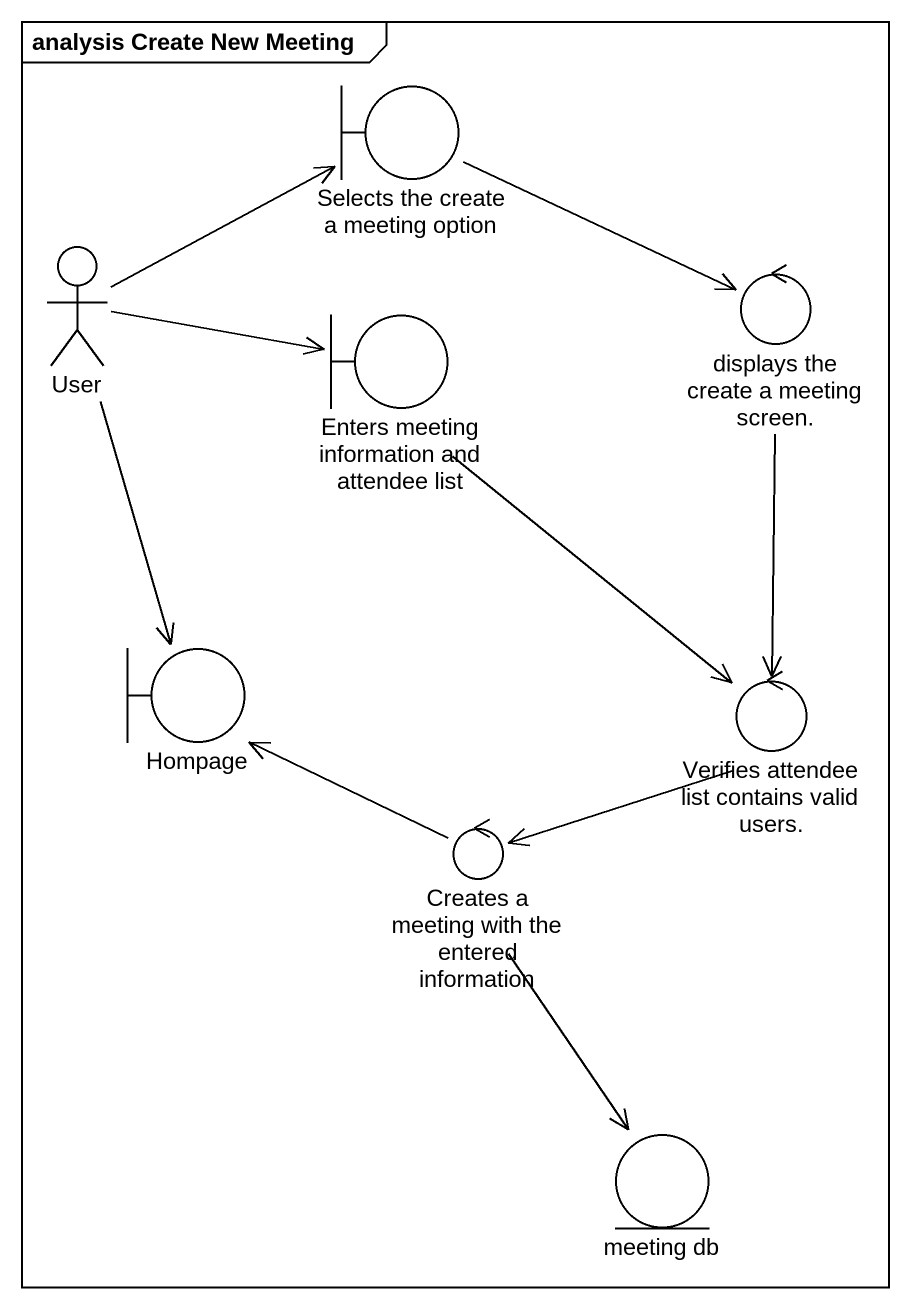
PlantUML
@startuml
mainframe analysis Create New Meeting
boundary "Selects the create a meeting option" as Selects_the_create_a
actor User
boundary "Enters meeting information and attendee list" as Enters_meeting_information
control "displays the create a meeting screen." as displays_the_create_a
boundary Hompage
control "Verifies attendee list contains valid users." as Verifies_attendee_list
control "Creates a meeting with the entered information" as Creates_a_meeting_with_the
entity "meeting db" as meeting_db
Selects_the_create_a -right-> displays_the_create_a
User -right-> Selects_the_create_a
User -right-> Enters_meeting_information
User --> Hompage
Enters_meeting_information --> Verifies_attendee_list
displays_the_create_a --> Verifies_attendee_list
Verifies_attendee_list -left-> Creates_a_meeting_with_the
Creates_a_meeting_with_the -up-> Hompage
Creates_a_meeting_with_the --> meeting_db
@enduml
